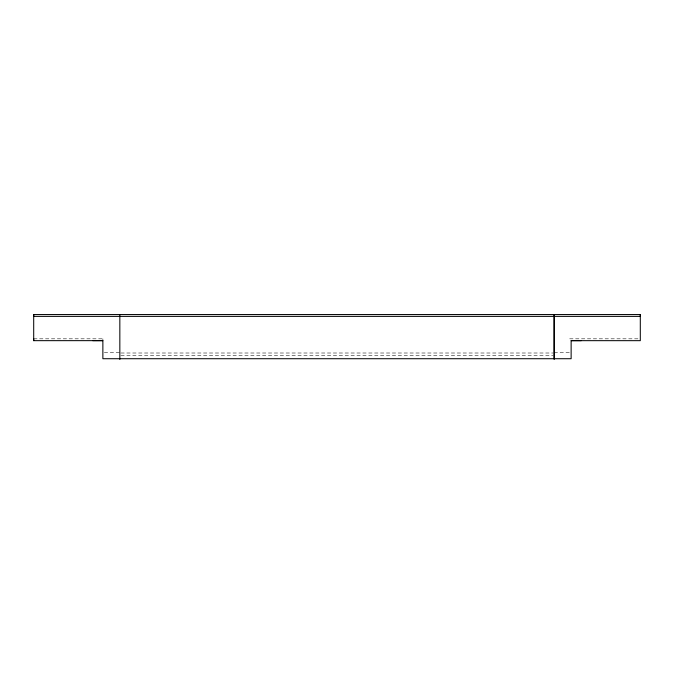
<?xml version="1.0" encoding="UTF-8"?>
<svg xmlns="http://www.w3.org/2000/svg" width="674" height="674" viewBox="0 0 674 674"><rect width="100%" height="100%" fill="white"/><g stroke="black" fill="none" stroke-linecap="round" stroke-linejoin="round"><path stroke-width="0.51" stroke-dasharray="3.37 2.53" d="M104.327 352.721L119.837 352.435M33.7 338.82L104.327 338.82M569.673 338.82L638.227 338.82M120.89 353.007L553.11 353.007M120.89 355.316L553.11 355.316M554.163 352.435L569.673 352.721M102.869 338.82L102.869 340.648"/><path stroke-width="1.01" d="M640.3 314.556L640.3 316.376L33.7 316.376L33.7 314.556L640.3 314.556L640.3 340.665L571.131 340.665L571.131 358.72L102.869 358.72L102.869 340.648L33.7 340.665L33.7 314.648M119.837 359.444L119.837 314.648M554.163 359.444L554.163 314.615L554.163 358.72M92.734 340.665L102.869 340.648M571.131 340.648L581.266 340.665M33.7 338.82L33.7 340.665"/></g></svg>
